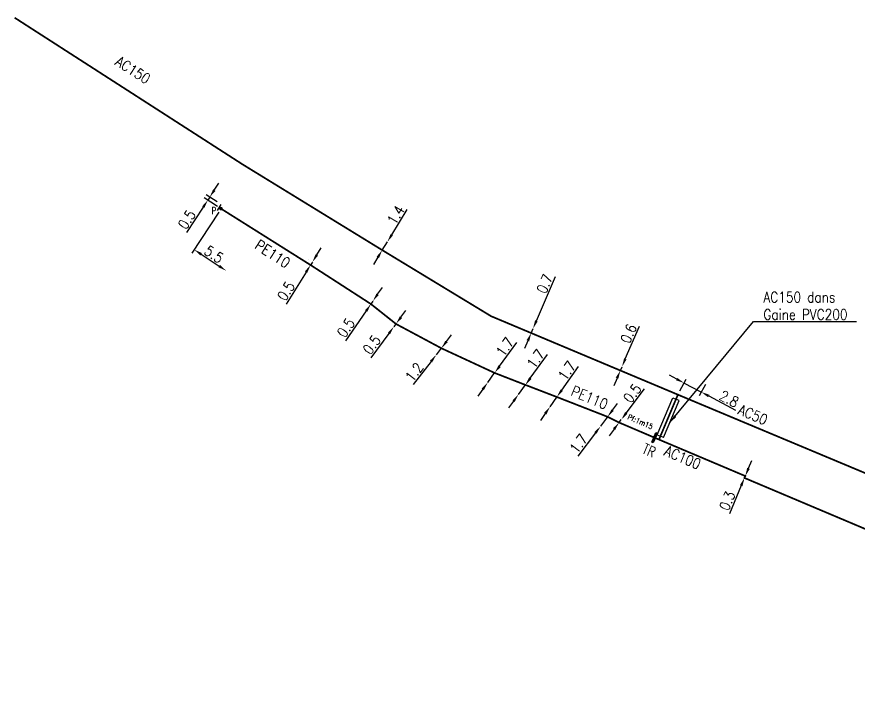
# Model space of a CAD drawing. Header units: millimetres. Extents: x 113999 to 115000, y 123996 to 125006.
# Drawn here: x 114754 to 114875.1, y 124709.6 to 124809.3 of the extents above; entities that cross this region are included whole.
import ezdxf
from ezdxf.enums import TextEntityAlignment as Align

# ---------------------------------------------------------------- set-up
doc = ezdxf.new("R2010")
doc.units = ezdxf.units.MM
doc.header["$PDMODE"] = 34
doc.linetypes.add('L_25_AP', pattern=[2000, 1000, 1000])
doc.linetypes.add('L_25_PE', pattern=[2000, 1000, 1000])
doc.layers.get('0').update_dxf_attribs({"linetype": 'CONTINUOUS'})
doc.layers.get('Defpoints').update_dxf_attribs({"linetype": 'CONTINUOUS'})
for name, color, linetype in [('L_150', 1, 'CONTINUOUS'), ('L_300', 7, 'CONTINUOUS'), ('L_340', 7, 'CONTINUOUS'), ('L_400', 7, 'CONTINUOUS')]:
    doc.layers.add(name, color=color, linetype=linetype)
doc.styles.add('G_ROMANS', font='ROMANS.SHX', dxfattribs={"width": 0.75})
doc.styles.get("Standard").update_dxf_attribs({"font": 'romans.shx', "width": 0.85})
doc.dimstyles.get("Standard").update_dxf_attribs({"dimtxt": 1.5, "dimasz": 1.2, "dimexe": 0.625, "dimexo": 0.625, "dimgap": 0.25, "dimtad": 1, "dimdec": 1, "dimzin": 0, "dimdsep": 46, "dimtxsty": 'Standard', "dimcen": -0.5, "dimadec": 0, "dimazin": 0, "dimtfac": 1, "dimtdec": 1, "dimtmove": 0, "dimatfit": 3, "dimfxl": 0, "dimtolj": 1, "dimtzin": 0, "dimarcsym": 0})

# ---------------------------------------------------------------- blocks, each defined once
blk = doc.blocks.new('*D144')
at = {"layer": 'Defpoints', "color": 0, "linetype": 'Continuous', "transparency": 16777216}
for p in [(114807.27, 124777.03), (114807.27, 124777.03), (114806.53, 124775.84)]:
    blk.add_point(p, dxfattribs=at)
at = {"layer": 'L_150', "color": 0, "linetype": 'Continuous', "lineweight": -2, "transparency": 16777216}
for p, q in [((114807.9, 124778.05), (114810.13, 124781.67)), ((114806.53, 124775.84), (114807.27, 124777.03)), ((114805.9, 124774.81), (114805.28, 124773.79))]:
    blk.add_line(p, q, dxfattribs=at)
at = {"layer": 'L_150', "color": 0, "linetype": 'Continuous', "transparency": 16777216}
for points in [[(114807.73, 124778.15), (114808.07, 124777.94), (114807.27, 124777.03)], [(114805.73, 124774.92), (114806.07, 124774.71), (114806.53, 124775.84)]]:
    blk.add_solid(points, dxfattribs=at)
at = {"layer": 'L_150', "color": 0, "linetype": 'Continuous', "transparency": 16777216, "insert": (114808.48, 124780.89), "char_height": 1.5, "attachment_point": 5, "rotation": 58.3619}
blk.add_mtext('\\A1;1.4', dxfattribs=at)
blk = doc.blocks.new('*D145')
at = {"layer": 'Defpoints', "color": 0, "linetype": 'Continuous', "transparency": 16777216}
for p in [(114827.93, 124763.93), (114828.2, 124764.57), (114828.2, 124764.57)]:
    blk.add_point(p, dxfattribs=at)
at = {"layer": 'L_150', "color": 0, "linetype": 'Continuous', "lineweight": -2, "transparency": 16777216}
for p, q in [((114828.68, 124765.68), (114831.42, 124772.07)), ((114827.93, 124763.93), (114828.2, 124764.57)), ((114827.46, 124762.83), (114826.98, 124761.72))]:
    blk.add_line(p, q, dxfattribs=at)
at = {"layer": 'L_150', "color": 0, "linetype": 'Continuous', "transparency": 16777216}
for points in [[(114828.49, 124765.76), (114828.86, 124765.6), (114828.2, 124764.57)], [(114827.27, 124762.91), (114827.64, 124762.75), (114827.93, 124763.93)]]:
    blk.add_solid(points, dxfattribs=at)
at = {"layer": 'L_150', "color": 0, "linetype": 'Continuous', "transparency": 16777216, "insert": (114829.87, 124771.01), "char_height": 1.5, "attachment_point": 5, "rotation": 66.8159}
blk.add_mtext('\\A1;0.7', dxfattribs=at)
blk = doc.blocks.new('*D146')
at = {"layer": 'Defpoints', "color": 0, "linetype": 'Continuous', "transparency": 16777216}
for p in [(114840.98, 124759.1), (114840.98, 124759.1), (114840.74, 124758.55)]:
    blk.add_point(p, dxfattribs=at)
at = {"layer": 'L_150', "color": 0, "linetype": 'Continuous', "lineweight": -2, "transparency": 16777216}
for p, q in [((114841.45, 124760.21), (114843.47, 124764.92)), ((114840.74, 124758.55), (114840.98, 124759.1)), ((114840.27, 124757.45), (114839.8, 124756.35))]:
    blk.add_line(p, q, dxfattribs=at)
at = {"layer": 'L_150', "color": 0, "linetype": 'Continuous', "transparency": 16777216}
for points in [[(114841.27, 124760.29), (114841.63, 124760.13), (114840.98, 124759.1)], [(114840.08, 124757.53), (114840.45, 124757.37), (114840.74, 124758.55)]]:
    blk.add_solid(points, dxfattribs=at)
at = {"layer": 'L_150', "color": 0, "linetype": 'Continuous', "transparency": 16777216, "insert": (114841.92, 124763.85), "char_height": 1.5, "attachment_point": 5, "rotation": 66.8159}
blk.add_mtext('\\A1;0.6', dxfattribs=at)
blk = doc.blocks.new('*D147')
at = {"layer": 'Defpoints', "color": 0, "linetype": 'Continuous', "transparency": 16777216}
for p in [(114853.26, 124757.11), (114852.38, 124755.45), (114849.01, 124755.08)]:
    blk.add_point(p, dxfattribs=at)
at = {"layer": 'L_150', "color": 0, "linetype": 'Continuous', "lineweight": -2, "transparency": 16777216}
for p, q in [((114848.84, 124757.31), (114847.78, 124757.87)), ((114849.31, 124755.63), (114850.19, 124757.31)), ((114849.9, 124756.75), (114852.38, 124755.45)), ((114852.96, 124756.56), (114852.08, 124754.9)), ((114853.44, 124754.89), (114857.3, 124752.85))]:
    blk.add_line(p, q, dxfattribs=at)
at = {"layer": 'L_150', "color": 0, "linetype": 'Continuous', "transparency": 16777216}
for points in [[(114848.93, 124757.49), (114848.74, 124757.14), (114849.9, 124756.75)], [(114853.53, 124755.06), (114853.34, 124754.71), (114852.38, 124755.45)]]:
    blk.add_solid(points, dxfattribs=at)
at = {"layer": 'L_150', "color": 0, "linetype": 'Continuous', "transparency": 16777216, "insert": (114856.37, 124754.47), "char_height": 1.5, "attachment_point": 5, "rotation": 332.1758}
blk.add_mtext('\\A1;2.8', dxfattribs=at)
blk = doc.blocks.new('*D513')
at = {"layer": 'Defpoints', "color": 0, "linetype": 'Continuous', "transparency": 16777216}
for p in [(114783.37, 124781.79), (114784.1, 124772.89), (114784.1, 124772.89)]:
    blk.add_point(p, dxfattribs=at)
at = {"layer": 'L_300', "color": 0, "linetype": 'Continuous', "lineweight": -2, "transparency": 16777216}
for p, q in [((114783.03, 124781.27), (114779.17, 124775.39)), ((114780.51, 124775.25), (114783.1, 124773.55))]:
    blk.add_line(p, q, dxfattribs=at)
at = {"layer": 'L_300', "color": 0, "linetype": 'Continuous', "transparency": 16777216}
for points in [[(114780.62, 124775.42), (114780.4, 124775.08), (114779.51, 124775.91)], [(114783.21, 124773.72), (114782.99, 124773.38), (114784.1, 124772.89)]]:
    blk.add_solid(points, dxfattribs=at)
at = {"layer": 'L_300', "color": 0, "linetype": 'Continuous', "transparency": 16777216, "insert": (114782.35, 124775.24), "char_height": 1.5, "attachment_point": 5, "rotation": 326.7138}
blk.add_mtext('\\A1;5.5', dxfattribs=at)
blk = doc.blocks.new('*D514')
at = {"layer": 'Defpoints', "color": 0, "linetype": 'Continuous', "transparency": 16777216}
for p in [(114805.19, 124768.51), (114805.19, 124768.51), (114804.9, 124768.1)]:
    blk.add_point(p, dxfattribs=at)
at = {"layer": 'L_150', "color": 0, "linetype": 'Continuous', "lineweight": -2, "transparency": 16777216}
for p, q in [((114805.87, 124769.5), (114806.55, 124770.49)), ((114805.19, 124768.51), (114804.9, 124768.1)), ((114804.22, 124767.11), (114801.25, 124762.79))]:
    blk.add_line(p, q, dxfattribs=at)
at = {"layer": 'L_150', "color": 0, "linetype": 'Continuous', "transparency": 16777216}
for points in [[(114805.7, 124769.61), (114806.03, 124769.39), (114805.19, 124768.51)], [(114804.06, 124767.22), (114804.39, 124767), (114804.9, 124768.1)]]:
    blk.add_solid(points, dxfattribs=at)
at = {"layer": 'L_150', "color": 0, "linetype": 'Continuous', "transparency": 16777216, "insert": (114801.32, 124764.67), "char_height": 1.5, "attachment_point": 5, "rotation": 55.4511}
blk.add_mtext('\\A1;0.5', dxfattribs=at)
blk = doc.blocks.new('*D515')
at = {"layer": 'Defpoints', "color": 0, "linetype": 'Continuous', "transparency": 16777216}
for p in [(114808.2, 124764.84), (114808.2, 124764.84), (114808.5, 124765.24)]:
    blk.add_point(p, dxfattribs=at)
at = {"layer": 'L_150', "color": 0, "linetype": 'Continuous', "lineweight": -2, "transparency": 16777216}
for p, q in [((114809.22, 124766.21), (114809.93, 124767.17)), ((114808.5, 124765.24), (114808.2, 124764.84)), ((114807.49, 124763.88), (114804.88, 124760.37))]:
    blk.add_line(p, q, dxfattribs=at)
at = {"layer": 'L_150', "color": 0, "linetype": 'Continuous', "transparency": 16777216}
for points in [[(114809.06, 124766.32), (114809.38, 124766.09), (114808.5, 124765.24)], [(114807.33, 124764), (114807.65, 124763.76), (114808.2, 124764.84)]]:
    blk.add_solid(points, dxfattribs=at)
at = {"layer": 'L_150', "color": 0, "linetype": 'Continuous', "transparency": 16777216, "insert": (114805.03, 124762.24), "char_height": 1.5, "attachment_point": 5, "rotation": 53.4259}
blk.add_mtext('\\A1;0.5', dxfattribs=at)
blk = doc.blocks.new('*D516')
at = {"layer": 'Defpoints', "color": 0, "linetype": 'Continuous', "transparency": 16777216}
for p in [(114815.02, 124761.75), (114815.02, 124761.75), (114814.29, 124760.8)]:
    blk.add_point(p, dxfattribs=at)
at = {"layer": 'L_150', "color": 0, "linetype": 'Continuous', "lineweight": -2, "transparency": 16777216}
for p, q in [((114815.76, 124762.7), (114816.49, 124763.65)), ((114815.02, 124761.75), (114814.29, 124760.8)), ((114813.56, 124759.85), (114810.99, 124756.54))]:
    blk.add_line(p, q, dxfattribs=at)
at = {"layer": 'L_150', "color": 0, "linetype": 'Continuous', "transparency": 16777216}
for points in [[(114815.6, 124762.82), (114815.92, 124762.58), (114815.02, 124761.75)], [(114813.4, 124759.98), (114813.71, 124759.73), (114814.29, 124760.8)]]:
    blk.add_solid(points, dxfattribs=at)
at = {"layer": 'L_150', "color": 0, "linetype": 'Continuous', "transparency": 16777216, "insert": (114811.12, 124758.33), "char_height": 1.5, "attachment_point": 5, "rotation": 52.2887}
blk.add_mtext('\\A1;1.2', dxfattribs=at)
blk = doc.blocks.new('*D517')
at = {"layer": 'Defpoints', "color": 0, "linetype": 'Continuous', "transparency": 16777216}
for p in [(114822.68, 124758.2), (114822.68, 124758.2), (114821.68, 124756.82)]:
    blk.add_point(p, dxfattribs=at)
at = {"layer": 'L_150', "color": 0, "linetype": 'Continuous', "lineweight": -2, "transparency": 16777216}
for p, q in [((114823.38, 124759.17), (114825.85, 124762.56)), ((114821.68, 124756.82), (114822.68, 124758.2)), ((114822.17, 124758.56), (114822.17, 124758.56)), ((114820.97, 124755.85), (114820.27, 124754.88))]:
    blk.add_line(p, q, dxfattribs=at)
at = {"layer": 'L_150', "color": 0, "linetype": 'Continuous', "transparency": 16777216}
for points in [[(114823.22, 124759.29), (114823.55, 124759.05), (114822.68, 124758.2)], [(114820.81, 124755.97), (114821.14, 124755.73), (114821.68, 124756.82)]]:
    blk.add_solid(points, dxfattribs=at)
at = {"layer": 'L_150', "color": 0, "linetype": 'Continuous', "transparency": 16777216, "insert": (114824.16, 124761.94), "char_height": 1.5, "attachment_point": 5, "rotation": 54.0022}
blk.add_mtext('\\A1;1.7', dxfattribs=at)
blk = doc.blocks.new('*D518')
at = {"layer": 'Defpoints', "color": 0, "linetype": 'Continuous', "transparency": 16777216}
for p in [(114827.1, 124756.48), (114827.1, 124756.48), (114826.1, 124755.11)]:
    blk.add_point(p, dxfattribs=at)
at = {"layer": 'L_150', "color": 0, "linetype": 'Continuous', "lineweight": -2, "transparency": 16777216}
for p, q in [((114827.8, 124757.45), (114830.27, 124760.84)), ((114826.1, 124755.11), (114827.1, 124756.48)), ((114825.39, 124754.14), (114824.68, 124753.17))]:
    blk.add_line(p, q, dxfattribs=at)
at = {"layer": 'L_150', "color": 0, "linetype": 'Continuous', "transparency": 16777216}
for points in [[(114827.64, 124757.57), (114827.97, 124757.34), (114827.1, 124756.48)], [(114825.23, 124754.26), (114825.55, 124754.02), (114826.1, 124755.11)]]:
    blk.add_solid(points, dxfattribs=at)
at = {"layer": 'L_150', "color": 0, "linetype": 'Continuous', "transparency": 16777216, "insert": (114828.58, 124760.22), "char_height": 1.5, "attachment_point": 5, "rotation": 53.9485}
blk.add_mtext('\\A1;1.7', dxfattribs=at)
blk = doc.blocks.new('*D519')
at = {"layer": 'Defpoints', "color": 0, "linetype": 'Continuous', "transparency": 16777216}
for p in [(114831.63, 124754.74), (114831.63, 124754.74), (114830.65, 124753.34)]:
    blk.add_point(p, dxfattribs=at)
at = {"layer": 'L_150', "color": 0, "linetype": 'Continuous', "lineweight": -2, "transparency": 16777216}
for p, q in [((114832.32, 124755.72), (114834.73, 124759.14)), ((114830.65, 124753.34), (114831.63, 124754.74)), ((114829.96, 124752.36), (114829.27, 124751.38))]:
    blk.add_line(p, q, dxfattribs=at)
at = {"layer": 'L_150', "color": 0, "linetype": 'Continuous', "transparency": 16777216}
for points in [[(114832.15, 124755.83), (114832.48, 124755.6), (114831.63, 124754.74)], [(114829.8, 124752.48), (114830.12, 124752.25), (114830.65, 124753.34)]]:
    blk.add_solid(points, dxfattribs=at)
at = {"layer": 'L_150', "color": 0, "linetype": 'Continuous', "transparency": 16777216, "insert": (114833.05, 124758.5), "char_height": 1.5, "attachment_point": 5, "rotation": 54.9048}
blk.add_mtext('\\A1;1.7', dxfattribs=at)
blk = doc.blocks.new('*D520')
at = {"layer": 'Defpoints', "color": 0, "linetype": 'Continuous', "transparency": 16777216}
for p in [(114838.91, 124751.9), (114838.91, 124751.9), (114837.89, 124750.54)]:
    blk.add_point(p, dxfattribs=at)
at = {"layer": 'L_150', "color": 0, "linetype": 'Continuous', "lineweight": -2, "transparency": 16777216}
for p, q in [((114839.63, 124752.86), (114840.35, 124753.82)), ((114838.91, 124751.9), (114837.89, 124750.54)), ((114837.17, 124749.58), (114834.65, 124746.23))]:
    blk.add_line(p, q, dxfattribs=at)
at = {"layer": 'L_150', "color": 0, "linetype": 'Continuous', "transparency": 16777216}
for points in [[(114839.47, 124752.98), (114839.79, 124752.74), (114838.91, 124751.9)], [(114837.01, 124749.7), (114837.33, 124749.46), (114837.89, 124750.54)]]:
    blk.add_solid(points, dxfattribs=at)
at = {"layer": 'L_150', "color": 0, "linetype": 'Continuous', "transparency": 16777216, "insert": (114834.75, 124748.03), "char_height": 1.5, "attachment_point": 5, "rotation": 53.0607}
blk.add_mtext('\\A1;1.7', dxfattribs=at)
blk = doc.blocks.new('L_340_07')
at = {"color": 0, "linetype": 'Continuous', "const_width": 0.25, "flags": 128}
blk.add_lwpolyline([(0, 0), (0.35, 0)], dxfattribs=at)
at = {"color": 0, "linetype": 'Continuous', "flags": 128}
blk.add_lwpolyline([(0.35, -0.5), (0.35, 0.5)], dxfattribs=at)
at = {"color": 0, "linetype": 'Continuous', "width": 0.75, "flags": 3}
for tag, p in [('DEF_LEG', (0.72, -3.47)), ('DEF_COUP', (0.72, -5.97)), ('DEF_TYPE', (0.72, -8.47))]:
    blk.add_attdef(tag, text='', height=1.2, dxfattribs=at).set_placement(p, align=Align.MIDDLE)
blk = doc.blocks.new('*D521')
at = {"layer": 'Defpoints', "color": 0, "linetype": 'Continuous', "transparency": 16777216}
for p in [(114781.74, 124783.45), (114783.32, 124782.42), (114783.37, 124781.79)]:
    blk.add_point(p, dxfattribs=at)
at = {"layer": 'L_300', "color": 0, "linetype": 'Continuous', "lineweight": -2, "transparency": 16777216}
for p, q in [((114782.4, 124784.45), (114783.05, 124785.46)), ((114782.85, 124782.13), (114780.95, 124783.37)), ((114782.8, 124782.76), (114781.22, 124783.79)), ((114781.74, 124783.45), (114781.47, 124783.03)), ((114780.82, 124782.02), (114778.43, 124778.36))]:
    blk.add_line(p, q, dxfattribs=at)
at = {"layer": 'L_300', "color": 0, "linetype": 'Continuous', "transparency": 16777216}
for points in [[(114782.23, 124784.56), (114782.56, 124784.34), (114781.74, 124783.45)], [(114780.65, 124782.13), (114780.98, 124781.91), (114781.47, 124783.03)]]:
    blk.add_solid(points, dxfattribs=at)
at = {"layer": 'L_300', "color": 0, "linetype": 'Continuous', "transparency": 16777216, "insert": (114778.46, 124780.23), "char_height": 1.5, "attachment_point": 5, "rotation": 56.967}
blk.add_mtext('\\A1;0.5', dxfattribs=at)
blk = doc.blocks.new('*D522')
at = {"layer": 'Defpoints', "color": 0, "linetype": 'Continuous', "transparency": 16777216}
for p in [(114796.23, 124773.7), (114796.49, 124774.13), (114796.49, 124774.13)]:
    blk.add_point(p, dxfattribs=at)
at = {"layer": 'L_150', "color": 0, "linetype": 'Continuous', "lineweight": -2, "transparency": 16777216}
for p, q in [((114797.13, 124775.15), (114797.76, 124776.17)), ((114795.96, 124774.46), (114795.96, 124774.46)), ((114795.7, 124774.04), (114795.7, 124774.04)), ((114796.49, 124774.13), (114796.23, 124773.7)), ((114795.59, 124772.69), (114792.72, 124768.08))]:
    blk.add_line(p, q, dxfattribs=at)
at = {"layer": 'L_150', "color": 0, "linetype": 'Continuous', "transparency": 16777216}
for points in [[(114796.96, 124775.25), (114797.3, 124775.04), (114796.49, 124774.13)], [(114795.42, 124772.79), (114795.76, 124772.58), (114796.23, 124773.7)]]:
    blk.add_solid(points, dxfattribs=at)
at = {"layer": 'L_150', "color": 0, "linetype": 'Continuous', "transparency": 16777216, "insert": (114792.71, 124769.95), "char_height": 1.5, "attachment_point": 5, "rotation": 58.0859}
blk.add_mtext('\\A1;0.5', dxfattribs=at)
blk = doc.blocks.new('L_340_19')
at = {"linetype": 'Continuous'}
blk.add_hatch(color=0, dxfattribs=at).paths.add_polyline_path([(0.12, 0.75), (-0.12, 0.75), (-0.12, -0.75), (0.12, -0.75)])
at = {"color": 0, "linetype": 'Continuous'}
blk.add_lwpolyline([(-0.12, 0.75), (0.12, 0.75), (0.12, -0.75), (-0.12, -0.75)], close=True, dxfattribs=at)
at = {"color": 0, "linetype": 'Continuous', "width": 0.75}
for tag, height, flags, p in [('TR', 1, 8, (0, 1.98)), ('DEF_LEG', 1.2, 3, (0, -5)), ('DEF_COUP', 1.2, 3, (0, -7.5)), ('DEF_TYPE', 1.2, 3, (0, -10))]:
    blk.add_attdef(tag, text='', height=height, dxfattribs=dict(at, flags=flags)).set_placement(p, align=Align.MIDDLE)
blk = doc.blocks.new('*D433')
at = {"layer": 'Defpoints', "color": 0, "linetype": 'Continuous', "transparency": 16777216}
for p in [(114840.87, 124751.49), (114840.56, 124751.09), (114840.56, 124751.09)]:
    blk.add_point(p, dxfattribs=at)
at = {"layer": 'L_150', "color": 0, "linetype": 'Continuous', "lineweight": -2, "transparency": 16777216}
for p, q in [((114841.59, 124752.44), (114844.23, 124755.93)), ((114840.56, 124751.09), (114840.87, 124751.49)), ((114839.84, 124750.13), (114839.12, 124749.18))]:
    blk.add_line(p, q, dxfattribs=at)
at = {"layer": 'L_150', "color": 0, "linetype": 'Continuous', "transparency": 16777216}
for points in [[(114841.43, 124752.57), (114841.75, 124752.32), (114840.87, 124751.49)], [(114839.68, 124750.25), (114840, 124750.01), (114840.56, 124751.09)]]:
    blk.add_solid(points, dxfattribs=at)
at = {"layer": 'L_150', "color": 0, "linetype": 'Continuous', "transparency": 16777216, "insert": (114842.47, 124755.27), "char_height": 1.5, "attachment_point": 5, "rotation": 52.8904}
blk.add_mtext('\\A1;0.5', dxfattribs=at)
blk = doc.blocks.new('*D556')
at = {"layer": 'Defpoints', "color": 0, "linetype": 'Continuous', "ltscale": 0.5, "transparency": 16777216}
for p in [(114858.57, 124743.12), (114858.57, 124743.12), (114858.69, 124743.39)]:
    blk.add_point(p, dxfattribs=at)
at = {"layer": 'L_150', "color": 0, "linetype": 'Continuous', "lineweight": -2, "ltscale": 0.5, "transparency": 16777216}
for p, q in [((114859.15, 124744.5), (114859.62, 124745.6)), ((114858.69, 124743.39), (114858.57, 124743.12)), ((114858.1, 124742.01), (114856.4, 124737.98))]:
    blk.add_line(p, q, dxfattribs=at)
at = {"layer": 'L_150', "color": 0, "linetype": 'Continuous', "ltscale": 0.5, "transparency": 16777216}
for points in [[(114858.97, 124744.58), (114859.34, 124744.42), (114858.69, 124743.39)], [(114857.92, 124742.09), (114858.29, 124741.93), (114858.57, 124743.12)]]:
    blk.add_solid(points, dxfattribs=at)
at = {"layer": 'L_150', "color": 0, "linetype": 'Continuous', "ltscale": 0.5, "transparency": 16777216, "insert": (114856.1, 124739.83), "char_height": 1.5, "attachment_point": 5, "rotation": 67.1027}
blk.add_mtext('\\A1;0.3', dxfattribs=at)
blk = doc.blocks.new('L_300_12')
at = {"color": 0, "linetype": 'Continuous', "const_width": 0.248, "flags": 128}
blk.add_lwpolyline([(-0.13, 0, 1), (0.13, 0, 1)], format="xyb", close=True, dxfattribs=at)
at = {"linetype": 'Continuous', "style": 'G_ROMANS', "width": 0.75}
blk.add_attdef('P', text='', height=1, dxfattribs=at).set_placement((0, 1.33), align=Align.MIDDLE_CENTER)
at = {"color": 0, "linetype": 'Continuous', "width": 0.75, "flags": 3}
for tag, p in [('DEF_LEG', (0, -5)), ('DEF_COUP', (0, -7.5)), ('DEF_TYPE', (0, -10))]:
    blk.add_attdef(tag, text='', height=1.2, dxfattribs=at).set_placement(p, align=Align.MIDDLE)

msp = doc.modelspace()

# ---------------------------------------------------------------- linework, layer by layer
at = {"layer": 'L_150', "linetype": 'L_25_AP', "ltscale": 0.5, "const_width": 0.25}
for points in [[(114753.72, 124809.22), (114786.44, 124788.17), (114806.53, 124775.84), (114822.17, 124766.35), (114827.93, 124763.93), (114840.74, 124758.55), (114849.01, 124755.08), (114850.53, 124754.44), (114886.58, 124739.35), (114895.58, 124735.18), (114904.99, 124730.93), (114914.06, 124726.91), (114929.74, 124721.09), (114939.46, 124720.45), (114959.5, 124719.96), (114970.59, 124720.61), (114984.26, 124722.46), (114992.5, 124724.84), (115000, 124729.69)], [(114849.01, 124755.08), (114846.29, 124748.63)]]:
    msp.add_lwpolyline(points, dxfattribs=at)
at = {"layer": 'L_150', "linetype": 'L_25_PE', "const_width": 0.25, "flags": 128}
msp.add_lwpolyline([(114845.65, 124748.9), (114840.46, 124751.12), (114838.91, 124751.9), (114831.63, 124754.74), (114827.1, 124756.48), (114822.68, 124758.2), (114815.02, 124761.75), (114808.5, 124765.24), (114804.9, 124768.1), (114796.23, 124773.7), (114783.37, 124781.79)], dxfattribs=at)
at = {"layer": 'L_150', "linetype": 'L_25_AP', "ltscale": 0.5}
msp.add_lwpolyline([(115000, 124709.75, 0.25, 0.25, 0), (114990.35, 124712.25, 0.25, 0.25, 0), (114984.5, 124712.77, 0.25, 0.25, 0), (114929.71, 124714.14, 0.25, 0.25, 0), (114919.87, 124717.48, 0.25, 0.25, 0), (114897.33, 124726.87, 0.25, 0.25, 0), (114893.08, 124728.64, 0.25, 0.25, 0), (114876.61, 124735.5, 0.25, 0.25, 0), (114858.57, 124743.12, 0.25, 0.25, 0), (114858.69, 124743.39, 0.25, 0.25, 0), (114846.29, 124748.63, 0.25, 0.25, 0), (114845.65, 124748.9, 0, 0, 0)], format="xyseb", dxfattribs=at)
at = {"layer": 'L_400', "color": 7, "linetype": 'CONTINUOUS'}
for p, q in [((114846.04, 124749.32), (114848.27, 124754.61)), ((114846.96, 124748.93), (114849.2, 124754.22)), ((114848.27, 124754.61), (114848.73, 124754.42)), ((114849.2, 124754.22), (114848.73, 124754.42)), ((114846.04, 124749.32), (114846.5, 124749.12)), ((114846.96, 124748.93), (114846.5, 124749.12))]:
    msp.add_line(p, q, dxfattribs=at)

# ---------------------------------------------------------------- block references
at = {"layer": 'L_300', "ltscale": 0.5}
ref = msp.add_blockref('L_300_12', (114783.37, 124781.79), dxfattribs=at)
ref.add_attrib('P', 'P', dxfattribs={"layer": '0', "linetype": 'Continuous', "ltscale": 0.5, "height": 1, "style": 'G_ROMANS', "width": 0.75}).set_placement((114782.34, 124781.51), align=Align.MIDDLE_CENTER)
at = {"layer": 'L_340', "rotation": 147.8092909044456}
msp.add_blockref('L_340_07', (114783.37, 124781.79), dxfattribs=at)
at = {"layer": 'L_340'}
ref = msp.add_blockref('L_340_19', (114845.66, 124748.9), dxfattribs=dict(at, rotation=336.8291588978201))
ref.add_attrib('TR', 'TR', dxfattribs={"layer": '0', "color": 0, "linetype": 'Continuous', "height": 1.5, "rotation": 336.8292, "width": 0.75, "flags": 8}).set_placement((114844.86, 124747.07), align=Align.MIDDLE)

# ---------------------------------------------------------------- texts
at = {"layer": 'L_150', "linetype": 'Continuous', "width": 0.85}
for s, rotation, p in [('AC150', 327.2399, (114768.03, 124802.54)), ('AC50', 337.2862, (114857.51, 124752.34)), ('AC100', 336.8292, (114846.91, 124746.43))]:
    msp.add_text(s, height=1.5, rotation=rotation, dxfattribs=at).set_placement(p)
for rotation, p in [(326.7277, (114790.79, 124775.3)), (337.1105, (114836.32, 124754.66))]:
    msp.add_text('PE110', height=1.5, rotation=rotation, dxfattribs=at).set_placement(p, align=Align.MIDDLE)
at = {"layer": 'L_150', "linetype": 'Continuous', "insert": (114845.22, 124750.09), "char_height": 0.75, "attachment_point": 9, "rotation": 336.8292}
msp.add_mtext('\\A1;Pf:1m15', dxfattribs=at)
at = {"layer": 'L_400', "linetype": 'Continuous', "insert": (114861.3, 124765.84), "char_height": 1.5, "attachment_point": 7}
msp.add_mtext('\\A1;AC150 dans\\PGaine PVC200', dxfattribs=at)

# ---------------------------------------------------------------- dimensions: what is measured, and where the dimension line sits
at = {"layer": 'L_150', "linetype": 'Continuous'}
for base, p1, p2, angle, picture, middle in [((114807.27, 124777.03), (114806.53, 124775.84), (114807.27, 124777.03), 238.3619, '*D144', (114809.33, 124780.37)), ((114796.49, 124774.13), (114796.23, 124773.7), (114796.49, 124774.13), 238.0859, '*D522', (114793.56, 124769.42)), ((114828.2, 124764.57), (114827.93, 124763.93), (114828.2, 124764.57), 246.8159, '*D145', (114830.79, 124770.61)), ((114805.19, 124768.51), (114804.9, 124768.1), (114805.19, 124768.51), 235.4511, '*D514', (114802.15, 124764.1)), ((114808.2, 124764.84), (114808.5, 124765.24), (114808.2, 124764.84), 53.4259, '*D515', (114805.83, 124761.64)), ((114840.98, 124759.1), (114840.74, 124758.55), (114840.98, 124759.1), 246.8159, '*D146', (114842.84, 124763.46)), ((114815.02, 124761.75), (114814.29, 124760.8), (114815.02, 124761.75), 52.2887, '*D516', (114811.91, 124757.72)), ((114822.68, 124758.2), (114821.68, 124756.82), (114822.68, 124758.2), 54.0022, '*D517', (114824.97, 124761.35)), ((114827.1, 124756.48), (114826.1, 124755.11), (114827.1, 124756.48), 53.9485, '*D518', (114829.39, 124759.63)), ((114831.63, 124754.74), (114830.65, 124753.34), (114831.63, 124754.74), 54.9048, '*D519', (114833.87, 124757.92)), ((114852.38, 124755.45), (114849.01, 124755.08), (114853.26, 124757.11), 152.1758, '*D147', (114855.9, 124753.59)), ((114840.56, 124751.09), (114840.87, 124751.49), (114840.56, 124751.09), 52.8904, '*D433', (114843.27, 124754.67)), ((114838.91, 124751.9), (114837.89, 124750.54), (114838.91, 124751.9), 53.0607, '*D520', (114835.55, 124747.43))]:
    dim = msp.add_linear_dim(base=base, p1=p1, p2=p2, angle=angle, dimstyle='Standard', dxfattribs=at)
    dim.commit()
    dim.dimension.update_dxf_attribs({"geometry": picture, "text_midpoint": middle, "dimtype": 160})
at = {"layer": 'L_150', "linetype": 'Continuous', "ltscale": 0.5}
dim = msp.add_linear_dim(base=(114858.57, 124743.12), p1=(114858.69, 124743.39), p2=(114858.57, 124743.12), angle=67.1027, dimstyle='Standard', dxfattribs=at)
dim.commit()
dim.dimension.update_dxf_attribs({"geometry": '*D556', "text_midpoint": (114857.02, 124739.44), "dimtype": 160})
at = {"layer": 'L_300', "linetype": 'Continuous'}
for base, p2, angle, picture, middle in [((114781.74, 124783.45), (114783.32, 124782.42), 236.967, '*D521', (114779.3, 124779.69)), ((114784.1, 124772.89), (114784.1, 124772.89), 146.7138, '*D513', (114781.8, 124774.4))]:
    dim = msp.add_linear_dim(base=base, p1=(114783.37, 124781.79), p2=p2, angle=angle, dimstyle='Standard', dxfattribs=at)
    dim.commit()
    dim.dimension.update_dxf_attribs({"geometry": picture, "text_midpoint": middle, "dimtype": 160})

# ---------------------------------------------------------------- leaders
at = {"layer": 'L_400', "linetype": 'Continuous', "annotation_type": 0, "has_hookline": 1, "hookline_direction": 0, "text_width": 13.36}
msp.add_leader([(114847.86, 124751.07), (114859.85, 124765.59), (114861.05, 124765.59)], dimstyle='Standard', dxfattribs=at)

doc.saveas('drawing.dxf')
